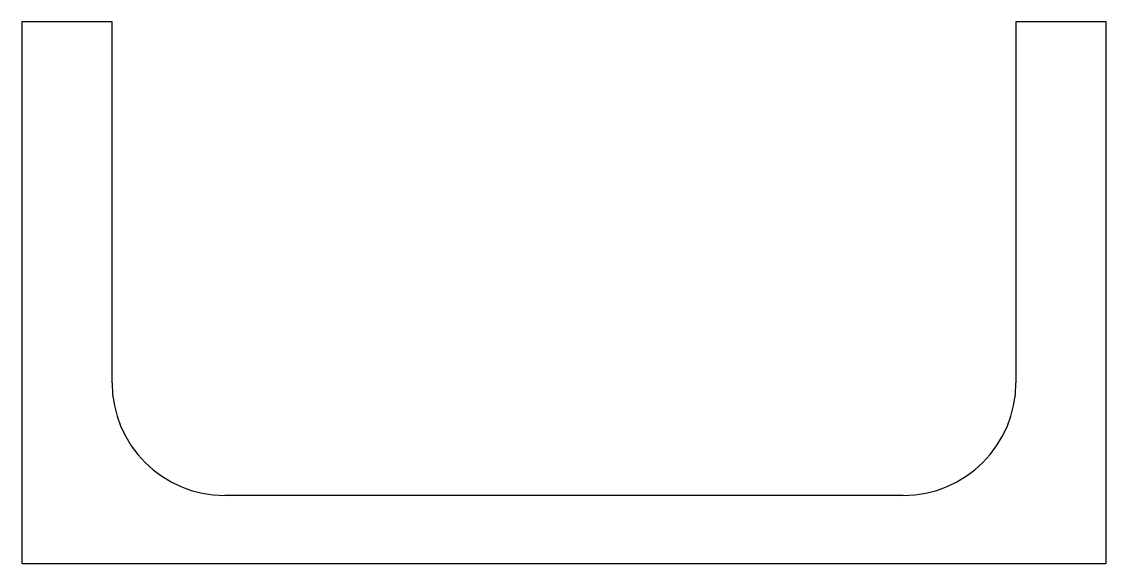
# Model space of a CAD drawing. Header units: inches. Extents: x -35.5 to 40.7, y 0.1 to 38.2.
import ezdxf

# ---------------------------------------------------------------- set-up
doc = ezdxf.new("R2010")
doc.units = ezdxf.units.IN
doc.header["$MEASUREMENT"] = 0

msp = doc.modelspace()

# ---------------------------------------------------------------- linework, layer by layer
at = {"color": 7}
for p, q in [((-29.199, 38.163), (-35.549, 38.163)), ((-35.549, 38.163), (-35.549, 0.063)), ((-29.199, 12.758), (-29.199, 38.163)), ((40.651, 38.163), (34.301, 38.163)), ((34.301, 38.163), (34.301, 12.758)), ((40.651, 0.063), (40.651, 38.163)), ((26.381, 4.838), (-21.279, 4.838)), ((-35.549, 0.063), (40.651, 0.063))]:
    msp.add_line(p, q, dxfattribs=at)
for centre, start, end in [((-21.279, 12.758), 180, 270), ((26.381, 12.758), 270, 360)]:
    msp.add_arc(centre, 7.92, start, end, dxfattribs=at)

doc.saveas('drawing.dxf')
